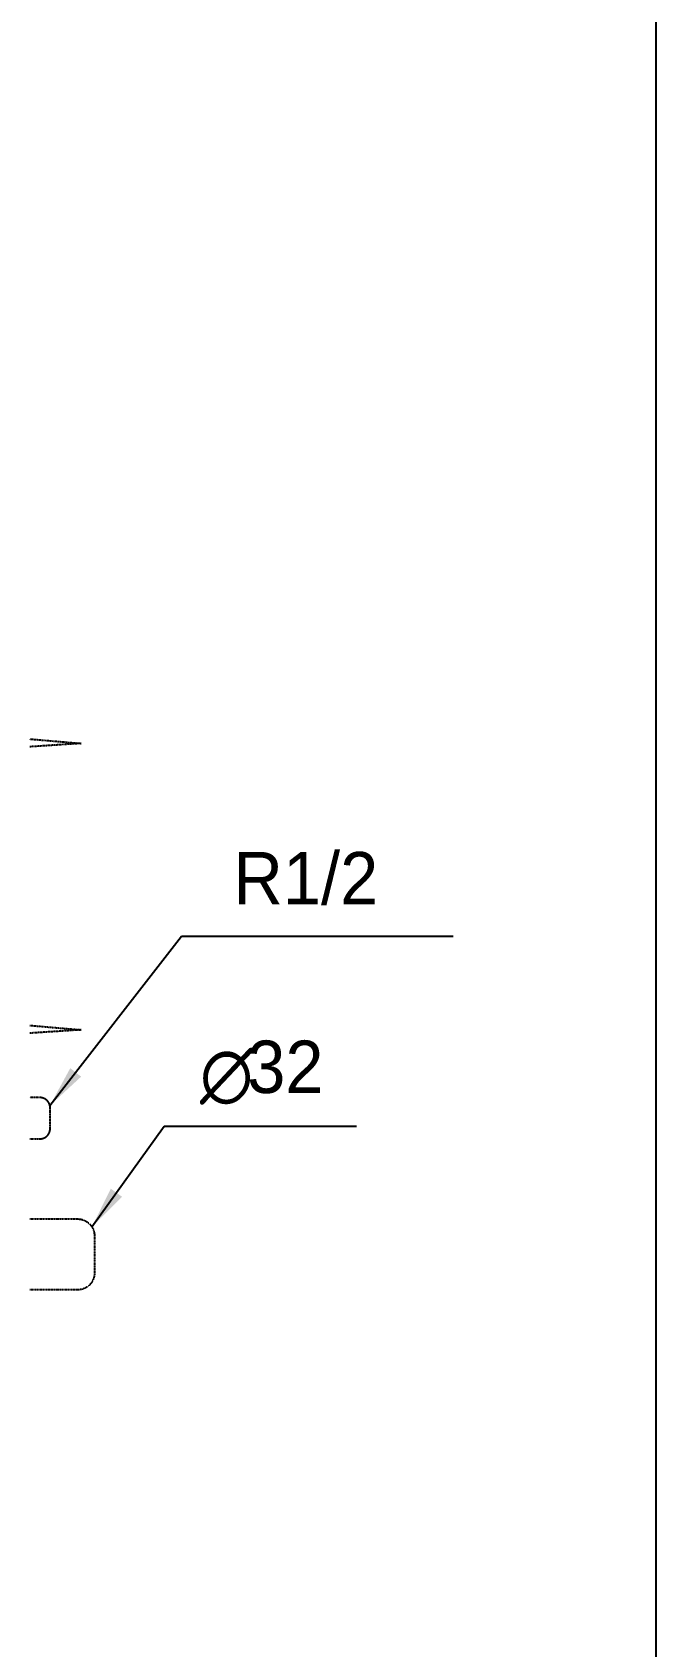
# Model space of a CAD drawing. Header units: millimetres. Extents: x 0 to 4460, y -80 to 3036.
# Drawn here: x 1863 to 2160, y 391 to 1160 of the extents above; entities that cross this region are included whole.
import ezdxf

# ---------------------------------------------------------------- set-up
doc = ezdxf.new("R2010")
doc.units = ezdxf.units.MM
doc.header["$LTSCALE"] = 0.5
doc.header["$MEASUREMENT"] = 0
doc.linetypes.add('DASHED2', pattern=[0.375, 0.25, -0.125])
for name, color, linetype in [('TEXT', 7, 'Continuous'), ('도각라인', 7, 'Continuous'), ('점선', 6, 'DASHED2'), ('치수선', 7, 'Continuous')]:
    doc.layers.add(name, color=color, linetype=linetype)
doc.styles.add('____', font='')
doc.styles.add('____ 01', font='arial.ttf')
doc.styles.add('타이틀', font='H2GTRM.TTF', dxfattribs={"height": 25})
doc.styles.get('____').set_extended_font_data('굴림')
doc.dimstyles.new('DEFAULT', dxfattribs={"dimtxt": 30, "dimasz": 20, "dimexe": 20, "dimexo": 0.0625, "dimgap": 0.09, "dimtad": 1, "dimtoh": 1, "dimdec": 0, "dimzin": 0, "dimdsep": 46, "dimtxsty": '____ 01', "dimcen": 0.09, "dimadec": 0, "dimazin": 0, "dimtfac": 1, "dimtdec": 4, "dimtofl": 0, "dimtmove": 0, "dimatfit": 3, "dimfxl": 1, "dimtolj": 1, "dimtzin": 0, "dimarcsym": 0})

msp = doc.modelspace()

# ---------------------------------------------------------------- linework, layer by layer
at = {"layer": '도각라인', "color": 7}
msp.add_line((2160, 3036), (2160, 0), dxfattribs=at)
at = {"layer": '점선'}
for points in [[(1861.43, 823.23), (1885.9, 821.11)], [(1885.9, 821.11), (1861.43, 819.51)], [(1861.43, 686.73), (1885.9, 684.61)], [(1885.9, 684.61), (1861.43, 683.01)], [(1866.19, 652.34), (1861.43, 652.34)], [(1871.19, 647.34), (1871.19, 647.45), (1871.18, 647.57), (1871.18, 647.68), (1871.17, 647.79), (1871.16, 647.91), (1871.14, 648.02), (1871.13, 648.14), (1871.11, 648.25), (1871.08, 648.37), (1871.06, 648.48), (1871.03, 648.6), (1871, 648.72), (1870.96, 648.83), (1870.92, 648.95), (1870.88, 649.07), (1870.84, 649.18), (1870.79, 649.3), (1870.74, 649.41), (1870.69, 649.53), (1870.63, 649.64), (1870.57, 649.75), (1870.51, 649.86), (1870.44, 649.97), (1870.37, 650.08), (1870.3, 650.18), (1870.23, 650.29), (1870.15, 650.39), (1870.07, 650.49), (1869.99, 650.59), (1869.9, 650.69), (1869.82, 650.79), (1869.72, 650.88), (1869.63, 650.97), (1869.54, 651.06), (1869.44, 651.14), (1869.34, 651.22), (1869.24, 651.3), (1869.14, 651.38), (1869.03, 651.46), (1868.93, 651.53), (1868.82, 651.6), (1868.71, 651.66), (1868.6, 651.72), (1868.49, 651.78), (1868.37, 651.84), (1868.26, 651.89), (1868.15, 651.94), (1868.03, 651.99), (1867.91, 652.04), (1867.8, 652.08), (1867.68, 652.11), (1867.57, 652.15), (1867.45, 652.18), (1867.33, 652.21), (1867.22, 652.24), (1867.1, 652.26), (1866.98, 652.28), (1866.87, 652.3), (1866.75, 652.31), (1866.64, 652.32), (1866.53, 652.33), (1866.41, 652.34), (1866.3, 652.34), (1866.19, 652.34)], [(1871.19, 637.64), (1871.19, 647.34)], [(1861.43, 632.64), (1866.19, 632.64)], [(1866.19, 632.64), (1866.3, 632.64), (1866.41, 632.65), (1866.53, 632.65), (1866.64, 632.66), (1866.75, 632.67), (1866.87, 632.69), (1866.98, 632.7), (1867.1, 632.72), (1867.22, 632.75), (1867.33, 632.77), (1867.45, 632.8), (1867.57, 632.83), (1867.68, 632.87), (1867.8, 632.91), (1867.91, 632.95), (1868.03, 632.99), (1868.15, 633.04), (1868.26, 633.09), (1868.37, 633.14), (1868.49, 633.2), (1868.6, 633.26), (1868.71, 633.32), (1868.82, 633.39), (1868.93, 633.46), (1869.03, 633.53), (1869.14, 633.6), (1869.24, 633.68), (1869.34, 633.76), (1869.44, 633.84), (1869.54, 633.93), (1869.63, 634.01), (1869.72, 634.1), (1869.82, 634.2), (1869.9, 634.29), (1869.99, 634.39), (1870.07, 634.49), (1870.15, 634.59), (1870.23, 634.69), (1870.3, 634.8), (1870.37, 634.9), (1870.44, 635.01), (1870.51, 635.12), (1870.57, 635.23), (1870.63, 635.34), (1870.69, 635.46), (1870.74, 635.57), (1870.79, 635.68), (1870.84, 635.8), (1870.88, 635.92), (1870.92, 636.03), (1870.96, 636.15), (1871, 636.26), (1871.03, 636.38), (1871.06, 636.5), (1871.08, 636.61), (1871.11, 636.73), (1871.13, 636.85), (1871.14, 636.96), (1871.16, 637.08), (1871.17, 637.19), (1871.18, 637.3), (1871.18, 637.42), (1871.19, 637.53), (1871.19, 637.64)], [(1861.43, 594.47), (1884.28, 594.47)], [(1884.28, 594.47), (1884.56, 594.47), (1884.83, 594.46), (1885.1, 594.43), (1885.37, 594.4), (1885.64, 594.36), (1885.91, 594.31), (1886.18, 594.25), (1886.44, 594.18), (1886.7, 594.1), (1886.96, 594.01), (1887.22, 593.92), (1887.47, 593.81), (1887.72, 593.7), (1887.96, 593.58), (1888.2, 593.45), (1888.44, 593.31), (1888.67, 593.16), (1888.9, 593.01), (1889.12, 592.85), (1889.33, 592.68), (1889.54, 592.5), (1889.74, 592.32), (1889.94, 592.13), (1890.13, 591.93), (1890.31, 591.73), (1890.49, 591.52), (1890.66, 591.31), (1890.82, 591.09), (1890.97, 590.86), (1891.12, 590.63), (1891.26, 590.4), (1891.39, 590.15), (1891.51, 589.91), (1891.62, 589.66), (1891.73, 589.41), (1891.82, 589.15), (1891.91, 588.89), (1891.99, 588.63), (1892.06, 588.37), (1892.12, 588.1), (1892.17, 587.83), (1892.21, 587.56), (1892.24, 587.29), (1892.27, 587.02), (1892.28, 586.75), (1892.28, 586.47)], [(1892.28, 586.47), (1892.28, 568.7)], [(1892.28, 568.7), (1892.28, 568.52), (1892.28, 568.34), (1892.27, 568.16), (1892.25, 567.98), (1892.23, 567.8), (1892.21, 567.61), (1892.18, 567.43), (1892.15, 567.24), (1892.11, 567.06), (1892.07, 566.87), (1892.03, 566.68), (1891.97, 566.5), (1891.92, 566.31), (1891.86, 566.13), (1891.79, 565.94), (1891.72, 565.75), (1891.65, 565.57), (1891.57, 565.39), (1891.48, 565.21), (1891.39, 565.02), (1891.29, 564.85), (1891.19, 564.67), (1891.09, 564.49), (1890.98, 564.32), (1890.87, 564.15), (1890.75, 563.98), (1890.62, 563.82), (1890.49, 563.66), (1890.36, 563.5), (1890.23, 563.34), (1890.09, 563.19), (1889.94, 563.04), (1889.79, 562.9), (1889.64, 562.76), (1889.48, 562.62), (1889.33, 562.49), (1889.16, 562.36), (1889, 562.24), (1888.83, 562.12), (1888.66, 562), (1888.49, 561.89), (1888.31, 561.79), (1888.14, 561.69), (1887.96, 561.59), (1887.78, 561.5), (1887.6, 561.42), (1887.41, 561.34), (1887.23, 561.26), (1887.04, 561.19), (1886.86, 561.12), (1886.67, 561.06), (1886.49, 561.01), (1886.3, 560.96), (1886.11, 560.91), (1885.93, 560.87), (1885.74, 560.83), (1885.55, 560.8), (1885.37, 560.77), (1885.19, 560.75), (1885, 560.73), (1884.82, 560.72), (1884.64, 560.71), (1884.46, 560.7), (1884.28, 560.7)], [(1884.28, 560.7), (1861.43, 560.7)]]:
    msp.add_lwpolyline(points, dxfattribs=at)

# ---------------------------------------------------------------- texts
at = {"layer": 'TEXT', "insert": (1958.57, 769.37), "char_height": 25, "width": 248.9925, "attachment_point": 1, "line_spacing_factor": 0.963855, "style": '타이틀'}
msp.add_mtext('\\A1;R1/2', dxfattribs=at)
at = {"layer": '치수선'}
for s, style, p in [('32', '타이틀', (1965.16, 654.49)), ('∅', '____', (1942.63, 650.54))]:
    msp.add_text(s, height=25, dxfattribs=dict(at, style=style)).set_placement(p)

# ---------------------------------------------------------------- leaders
for points in [[(1871.05, 648.55), (1933.88, 729.18), (2063.33, 729.18)], [(1891.09, 590.74), (1925.48, 638.66), (2017.22, 638.66)]]:
    msp.add_leader(points, dimstyle='DEFAULT', dxfattribs=at)

doc.saveas('drawing.dxf')
